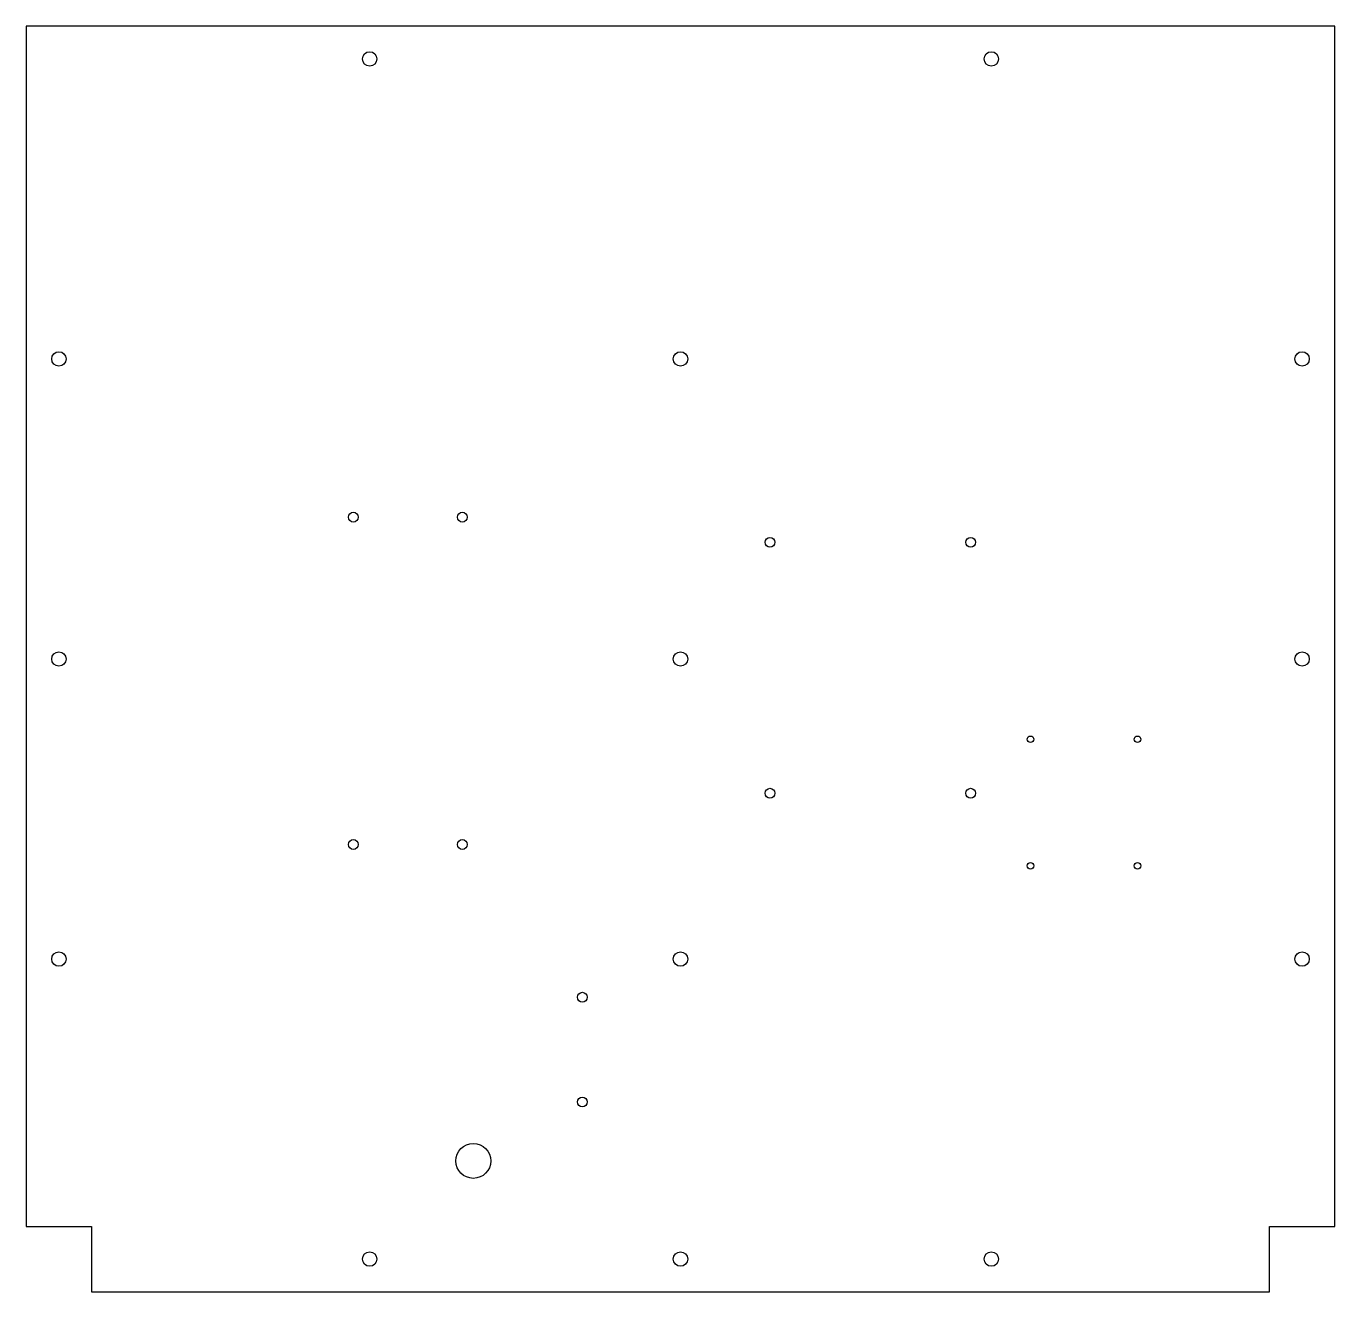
# Model space of a CAD drawing. Header units: millimetres. Extents: x -300 to 300, y -290 to 290.
import ezdxf

# ---------------------------------------------------------------- set-up
doc = ezdxf.new("R2010")
doc.units = ezdxf.units.MM
doc.layers.add('CUTOUTS', color=1, linetype='CONTINUOUS')
doc.layers.add('PERIMETER', color=5, linetype='CONTINUOUS')

msp = doc.modelspace()

# ---------------------------------------------------------------- linework, layer by layer
at = {"layer": 'CUTOUTS'}
for centre, radius in [((-142.5, 275), 3.3), ((142.5, 275), 3.3), ((-285, 137.5), 3.3), ((0, 137.5), 3.3), ((285, 137.5), 3.3), ((-150, 65), 2.25), ((-100, 65), 2.25), ((41, 53.5), 2.25), ((133, 53.5), 2.25), ((-285, 0), 3.3), ((0, 0), 3.3), ((285, 0), 3.3), ((160.5, -36.8), 1.5), ((209.5, -36.8), 1.5), ((41, -61.5), 2.25), ((133, -61.5), 2.25), ((-150, -85), 2.25), ((-100, -85), 2.25), ((160.5, -94.8), 1.5), ((209.5, -94.8), 1.5), ((-285, -137.5), 3.3), ((0, -137.5), 3.3), ((285, -137.5), 3.3), ((-45, -155), 2.25), ((-45, -203), 2.25), ((-95, -230), 8), ((-142.5, -275), 3.3), ((0, -275), 3.3), ((142.5, -275), 3.3)]:
    msp.add_circle(centre, radius, dxfattribs=at)
at = {"layer": 'PERIMETER'}
for p, q in [((300, 290), (-300, 290)), ((-300, 290), (-300, -260)), ((300, -260), (300, 290)), ((-300, -260), (-270, -260)), ((-270, -260), (-270, -290)), ((270, -290), (270, -260)), ((270, -260), (300, -260)), ((-270, -290), (270, -290))]:
    msp.add_line(p, q, dxfattribs=at)

doc.saveas('drawing.dxf')
